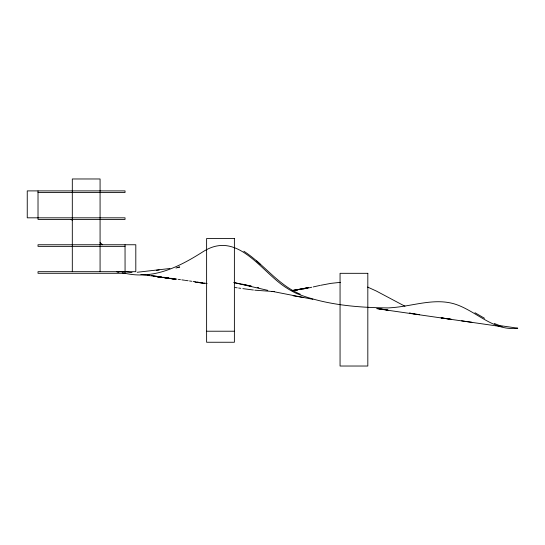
<?xml version="1.0" encoding="UTF-8"?>
<svg xmlns="http://www.w3.org/2000/svg" width="545" height="545" viewBox="0 0 545 545"><rect width="100%" height="100%" fill="white"/><g stroke="black" fill="none" stroke-linecap="round" stroke-linejoin="round"><path stroke-width="0.82" d="M175.953 268.031L179.721 266.989L177.207 267.466M313.239 286.915L319.888 285.451M311.76 287.242L305.854 288.516M320.63 285.301L330.924 283.366L340.38 282.344M298.394 289.681L307.809 287.808L292.086 290.587L308.613 287.603M302.904 289.109L304.376 288.816M299.961 289.654L301.433 289.395M292.093 290.546L297.597 289.804M169.965 268.501L137.211 272.268M156.34 270.313L159.167 269.973M38.021 192.508L125.037 192.508L125.037 190.893L27.25 190.893L27.25 217.823L125.037 217.823L125.037 219.437L38.021 219.437L38.021 190.893M125.037 246.367L38.021 246.367L38.021 244.753L135.807 244.753L135.807 271.683L38.021 271.683L38.021 273.297L125.037 273.297C153.833 279.742 179.543 266.655 203.149 251.64C237.777 229.697 260.98 271.866 286.316 287.78A83.692 83.637 -87.6 0 0 296.657 293.537C325.494 304.887 357.322 307.605 388.094 307.918A128.375 128.286 -81.8 0 0 398.974 306.917C417.94 304.464 437.73 298.013 456.567 304.628C477.175 311.938 494.192 331.449 517.75 328.179L498.116 325.358M206.616 331.217L234.384 331.217M274.632 291.623L254.794 290.185M253.391 290.015L242.852 288.625M376.622 308.64L502.102 326.721M140.903 274.435L174.986 279.081L153.472 276.165L164.031 277.637M175.354 279.224L153.853 276.172L175.735 279.299M194.858 282.003L203.98 283.291M132.047 272.691L125.037 271.683L116.814 271.757L117.72 272.003A112.577 0.627 8.1 0 0 118.864 272.207M143.969 274.408L145.372 274.612M147.477 274.912L149.582 275.218M151.687 275.518L153.084 275.722M155.189 276.022L156.592 276.226M163.609 277.235L165.006 277.432M167.111 277.739L168.514 277.936M170.619 278.243L172.724 278.543M174.127 278.747L176.927 279.149M178.331 279.353L180.436 279.653M181.839 279.858L184.646 280.259M185.348 280.362L188.148 280.764M189.551 280.968L191.656 281.268M193.059 281.472L195.165 281.772M197.27 282.078L198.673 282.276M200.771 282.583L202.175 282.78M204.28 283.087L207.086 283.489M235.133 287.522L237.239 287.828M238.642 288.026L240.747 288.332M195.628 282.072L204.743 283.386M461.629 320.828L471.875 322.306M451.532 319.356L441.041 317.824L451.144 319.316M387.291 309.955L377.419 308.511L388.047 310.091M419.684 314.697L409.411 313.109L414.166 313.859M122.196 272.766L125.071 273.29L125.037 244.753M271.996 291.33L312.844 299.307M293.19 295.772L303.299 297.509M233.955 282.589L251.143 286.077M234.016 282.603L267.806 290.362M257.267 287.433L258.786 287.774M242.45 284.218L251.524 286.336M499.915 325.712L494.26 323.437M367.616 287.065L376.35 291.044L402.953 305.18A117.12 117.039 -81.8 0 0 404.955 306.127M300.268 294.191C277.923 284.851 263.773 264.08 243.84 251.225M474.961 312.728L484.58 318.314M71.15 219.41L72.465 220.466M100.028 242.641L102.651 244.753M256.777 260.966L260.503 264.536M100.076 271.683L100.076 178.971L72.308 178.971L72.308 271.683M297.761 290.049A117.032 116.957 -81.8 0 1 292.645 290.778M234.384 238.506L206.616 238.506L206.616 342.253L234.384 342.253L234.384 238.506M367.82 273.317L340.06 273.317L340.06 366.029L367.82 366.029L367.82 273.317"/></g></svg>
